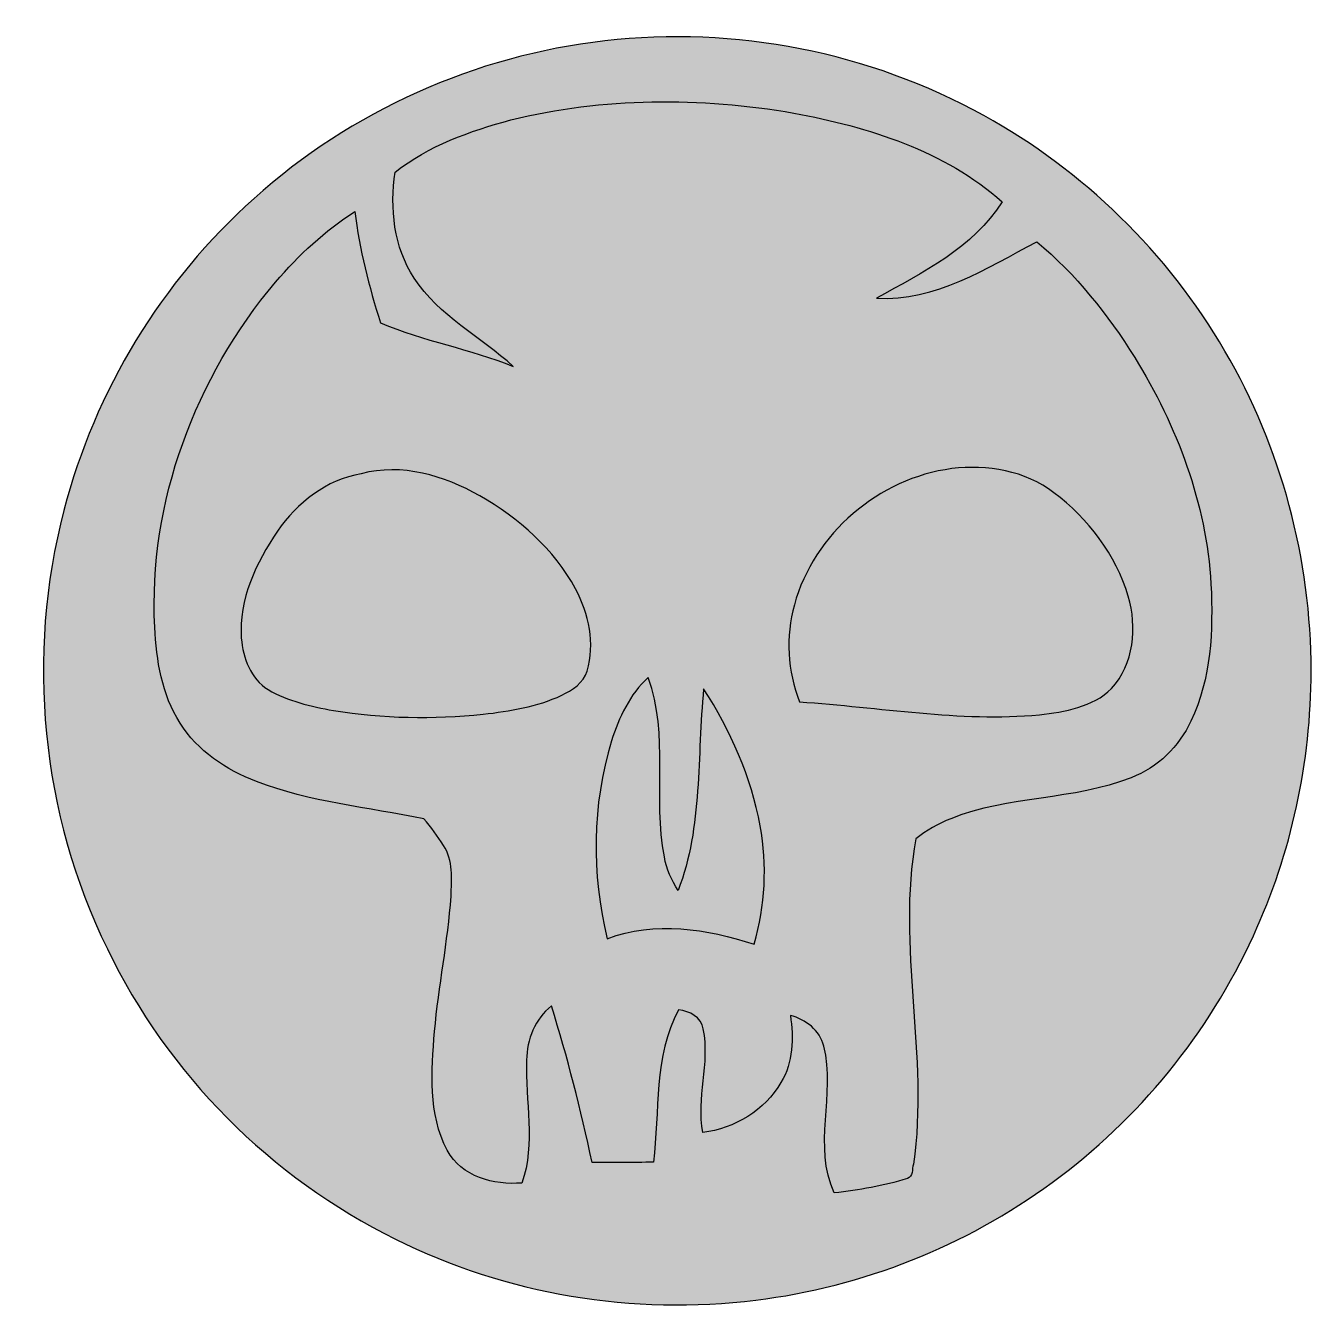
# Model space of a CAD drawing. Header units: centimetres. Extents: x 0.88 to 3.49, y -6.48 to -3.85.
import ezdxf

# ---------------------------------------------------------------- set-up
doc = ezdxf.new("R2010")
doc.units = ezdxf.units.CM
doc.header["$MEASUREMENT"] = 0
doc.layers.add('Layer 1', color=7, linetype='Continuous')

msp = doc.modelspace()

# ---------------------------------------------------------------- hatches: boundary and pattern name
at = {"layer": 'Layer 1', "true_color": 0x000000}
h = msp.add_hatch(color=18, dxfattribs=at)
edge = h.paths.add_edge_path()
edge.add_spline(control_points=[(2.05612, -3.88312), (2.32085, -3.85222), (2.59483, -3.90587), (2.828, -4.03523), (3.03108, -4.14659), (3.20245, -4.31448), (3.31907, -4.51452), (3.43398, -4.71115), (3.49496, -4.93862), (3.49473, -5.16637), (3.49459, -5.35159), (3.45465, -5.5369), (3.37707, -5.70523), (3.28632, -5.90401), (3.14362, -6.07886), (2.96706, -6.20764), (2.79088, -6.33729), (2.5809, -6.4205), (2.36382, -6.44709), (2.11399, -6.47792), (1.85489, -6.43591), (1.62958, -6.32285), (1.3756, -6.19822), (1.16541, -5.9867), (1.04263, -5.73183), (0.90765, -5.45754), (0.87645, -5.13444), (0.95418, -4.83897), (1.01708, -4.59535), (1.15362, -4.37122), (1.34152, -4.20394), (1.5386, -4.02612), (1.79228, -3.91239), (2.05612, -3.88312)], knot_values=[0, 0, 0, 0, 0.0909091, 0.0909091, 0.0909091, 0.1818182, 0.1818182, 0.1818182, 0.2727273, 0.2727273, 0.2727273, 0.3636364, 0.3636364, 0.3636364, 0.4545455, 0.4545455, 0.4545455, 0.5454545, 0.5454545, 0.5454545, 0.6363636, 0.6363636, 0.6363636, 0.7272727, 0.7272727, 0.7272727, 0.8181818, 0.8181818, 0.8181818, 0.9090909, 0.9090909, 0.9090909, 1, 1, 1, 1], degree=3, periodic=1)
h = msp.add_hatch(color=18, dxfattribs=at)
edge = h.paths.add_edge_path()
edge.add_spline(control_points=[(1.86437, -4.04405), (1.78131, -4.06664), (1.69686, -4.0962), (1.62891, -4.15022), (1.61788, -4.22342), (1.62572, -4.30322), (1.66781, -4.36612), (1.71812, -4.4431), (1.8028, -4.48555), (1.86955, -4.54594), (1.78131, -4.51037), (1.6867, -4.494), (1.59891, -4.4574), (1.57594, -4.38308), (1.55556, -4.30766), (1.54705, -4.23023), (1.48569, -4.26891), (1.43264, -4.31937), (1.38537, -4.37397), (1.22209, -4.56772), (1.12583, -4.82222), (1.13925, -5.07686), (1.14265, -5.14437), (1.15325, -5.2143), (1.19067, -5.27209), (1.22616, -5.329), (1.28469, -5.3673), (1.34618, -5.39108), (1.45554, -5.4334), (1.57342, -5.44369), (1.68737, -5.46725), (1.70241, -5.48377), (1.71464, -5.50281), (1.72745, -5.52111), (1.74768, -5.55156), (1.74375, -5.59001), (1.74286, -5.62469), (1.73634, -5.71708), (1.71738, -5.80799), (1.70908, -5.90024), (1.7027, -5.98077), (1.69567, -6.0682), (1.73508, -6.14199), (1.76383, -6.19652), (1.82985, -6.21341), (1.88712, -6.20875), (1.91557, -6.12776), (1.89349, -6.04182), (1.89675, -5.95854), (1.89675, -5.91638), (1.91409, -5.87467), (1.94713, -5.84785), (1.9801, -5.95262), (2.00692, -6.0593), (2.02996, -6.16674), (2.07153, -6.16666), (2.11317, -6.16696), (2.15481, -6.16644), (2.16822, -6.06286), (2.15481, -5.95098), (2.2063, -5.85608), (2.22867, -5.85897), (2.25224, -5.87045), (2.25653, -5.8949), (2.27106, -5.96484), (2.24223, -6.03575), (2.25557, -6.10606), (2.31995, -6.09731), (2.38211, -6.06101), (2.41479, -6.00381), (2.43976, -5.96306), (2.44102, -5.91342), (2.43391, -5.86748), (2.4651, -5.87586), (2.49436, -5.89734), (2.50207, -5.93024), (2.52718, -6.02819), (2.4791, -6.13429), (2.52333, -6.22897), (2.57357, -6.22282), (2.62395, -6.21497), (2.67233, -6.19963), (2.68455, -6.1963), (2.68115, -6.18), (2.6847, -6.17051), (2.71671, -5.95025), (2.64973, -5.72768), (2.68937, -5.5077), (2.71137, -5.49125), (2.73486, -5.47673), (2.76064, -5.4668), (2.87853, -5.41961), (3.01055, -5.43006), (3.1285, -5.3833), (3.18237, -5.36279), (3.22549, -5.31981), (3.24994, -5.26802), (3.29143, -5.18178), (3.29536, -5.08332), (3.29076, -4.98929), (3.28142, -4.82496), (3.22148, -4.66677), (3.13539, -4.52771), (3.08064, -4.44021), (3.0156, -4.35804), (2.93571, -4.2921), (2.83414, -4.34596), (2.7293, -4.41391), (2.60935, -4.4068), (2.70381, -4.35545), (2.80547, -4.30396), (2.86563, -4.21068), (2.7482, -4.10643), (2.5929, -4.05834), (2.44131, -4.0299), (2.25076, -3.99715), (2.05256, -3.997), (1.86437, -4.04405)], knot_values=[0, 0, 0, 0, 0.025641, 0.025641, 0.025641, 0.0512821, 0.0512821, 0.0512821, 0.0769231, 0.0769231, 0.0769231, 0.1025641, 0.1025641, 0.1025641, 0.1282051, 0.1282051, 0.1282051, 0.1538462, 0.1538462, 0.1538462, 0.1794872, 0.1794872, 0.1794872, 0.2051282, 0.2051282, 0.2051282, 0.2307692, 0.2307692, 0.2307692, 0.2564103, 0.2564103, 0.2564103, 0.2820513, 0.2820513, 0.2820513, 0.3076923, 0.3076923, 0.3076923, 0.3333333, 0.3333333, 0.3333333, 0.3589744, 0.3589744, 0.3589744, 0.3846154, 0.3846154, 0.3846154, 0.4102564, 0.4102564, 0.4102564, 0.4358974, 0.4358974, 0.4358974, 0.4615385, 0.4615385, 0.4615385, 0.4871795, 0.4871795, 0.4871795, 0.5128205, 0.5128205, 0.5128205, 0.5384615, 0.5384615, 0.5384615, 0.5641026, 0.5641026, 0.5641026, 0.5897436, 0.5897436, 0.5897436, 0.6153846, 0.6153846, 0.6153846, 0.6410256, 0.6410256, 0.6410256, 0.6666667, 0.6666667, 0.6666667, 0.6923077, 0.6923077, 0.6923077, 0.7179487, 0.7179487, 0.7179487, 0.7435897, 0.7435897, 0.7435897, 0.7692308, 0.7692308, 0.7692308, 0.7948718, 0.7948718, 0.7948718, 0.8205128, 0.8205128, 0.8205128, 0.8461538, 0.8461538, 0.8461538, 0.8717949, 0.8717949, 0.8717949, 0.8974359, 0.8974359, 0.8974359, 0.9230769, 0.9230769, 0.9230769, 0.9487179, 0.9487179, 0.9487179, 0.974359, 0.974359, 0.974359, 1, 1, 1, 1], degree=3, periodic=1)
h = msp.add_hatch(color=18, dxfattribs=at)
edge = h.paths.add_edge_path()
edge.add_spline(control_points=[(1.55964, -4.76443), (1.64254, -4.74235), (1.72871, -4.76821), (1.80117, -4.8094), (1.88075, -4.8546), (1.95269, -4.9178), (1.99655, -4.99907), (2.02352, -5.04952), (2.03678, -5.11028), (2.01981, -5.16615), (2.01285, -5.19067), (1.98951, -5.20505), (1.9681, -5.21563), (1.91786, -5.23898), (1.86245, -5.24764), (1.80792, -5.25423), (1.70664, -5.26454), (1.60372, -5.26306), (1.50318, -5.24646), (1.45739, -5.23809), (1.41064, -5.22794), (1.37027, -5.20386), (1.33403, -5.18267), (1.31936, -5.13903), (1.31544, -5.09946), (1.30996, -5.02041), (1.34559, -4.94521), (1.38931, -4.88157), (1.42909, -4.82326), (1.48896, -4.77665), (1.55964, -4.76443)], knot_values=[0, 0, 0, 0, 0.1, 0.1, 0.1, 0.2, 0.2, 0.2, 0.3, 0.3, 0.3, 0.4, 0.4, 0.4, 0.5, 0.5, 0.5, 0.6, 0.6, 0.6, 0.7, 0.7, 0.7, 0.8, 0.8, 0.8, 0.9, 0.9, 0.9, 1, 1, 1, 1], degree=3, periodic=1)
h = msp.add_hatch(color=18, dxfattribs=at)
edge = h.paths.add_edge_path()
edge.add_spline(control_points=[(2.44205, -5.03137), (2.48177, -4.8866), (2.61439, -4.77325), (2.76294, -4.75405), (2.83473, -4.74554), (2.91245, -4.75791), (2.97091, -4.80296), (3.04085, -4.85571), (3.09702, -4.92935), (3.12213, -5.01389), (3.14095, -5.07679), (3.13384, -5.15185), (3.08834, -5.20201), (3.0496, -5.23979), (2.99299, -5.24898), (2.94135, -5.25521), (2.7779, -5.27017), (2.61528, -5.23927), (2.45257, -5.22912), (2.42835, -5.16644), (2.42397, -5.0962), (2.44205, -5.03137)], knot_values=[0, 0, 0, 0, 0.1428571, 0.1428571, 0.1428571, 0.2857143, 0.2857143, 0.2857143, 0.4285714, 0.4285714, 0.4285714, 0.5714286, 0.5714286, 0.5714286, 0.7142857, 0.7142857, 0.7142857, 0.8571429, 0.8571429, 0.8571429, 1, 1, 1, 1], degree=3, periodic=1)
h = msp.add_hatch(color=18, dxfattribs=at)
edge = h.paths.add_edge_path()
edge.add_spline(control_points=[(2.06953, -5.30847), (2.08516, -5.26113), (2.10665, -5.21348), (2.14414, -5.17933), (2.18822, -5.2964), (2.15341, -5.42421), (2.17726, -5.54453), (2.18155, -5.5692), (2.19215, -5.59209), (2.20519, -5.61335), (2.25579, -5.48251), (2.2435, -5.33937), (2.25728, -5.2023), (2.3121, -5.28728), (2.35411, -5.38174), (2.37263, -5.48155), (2.38723, -5.56135), (2.38263, -5.64425), (2.35996, -5.7222), (2.2646, -5.69145), (2.15688, -5.67366), (2.06093, -5.71145), (2.02856, -5.57964), (2.02989, -5.43858), (2.06953, -5.30847)], knot_values=[0, 0, 0, 0, 0.125, 0.125, 0.125, 0.25, 0.25, 0.25, 0.375, 0.375, 0.375, 0.5, 0.5, 0.5, 0.625, 0.625, 0.625, 0.75, 0.75, 0.75, 0.875, 0.875, 0.875, 1, 1, 1, 1], degree=3, periodic=1)

# ---------------------------------------------------------------- linework, layer by layer
at = {"layer": 'Layer 1'}
for points, knots in [([(2.05612, -3.88312), (2.32085, -3.85222), (2.59483, -3.90587), (2.828, -4.03523), (3.03108, -4.14659), (3.20245, -4.31448), (3.31907, -4.51452), (3.43398, -4.71115), (3.49496, -4.93862), (3.49473, -5.16637), (3.49459, -5.35159), (3.45465, -5.5369), (3.37707, -5.70523), (3.28632, -5.90401), (3.14362, -6.07886), (2.96706, -6.20764), (2.79088, -6.33729), (2.5809, -6.4205), (2.36382, -6.44709), (2.11399, -6.47792), (1.85489, -6.43591), (1.62958, -6.32285), (1.3756, -6.19822), (1.16541, -5.9867), (1.04263, -5.73183), (0.90765, -5.45754), (0.87645, -5.13444), (0.95418, -4.83897), (1.01708, -4.59535), (1.15362, -4.37122), (1.34152, -4.20394), (1.5386, -4.02612), (1.79228, -3.91239), (2.05612, -3.88312)], [0, 0, 0, 0, 0.0909091, 0.0909091, 0.0909091, 0.1818182, 0.1818182, 0.1818182, 0.2727273, 0.2727273, 0.2727273, 0.3636364, 0.3636364, 0.3636364, 0.4545455, 0.4545455, 0.4545455, 0.5454545, 0.5454545, 0.5454545, 0.6363636, 0.6363636, 0.6363636, 0.7272727, 0.7272727, 0.7272727, 0.8181818, 0.8181818, 0.8181818, 0.9090909, 0.9090909, 0.9090909, 1, 1, 1, 1]), ([(1.86437, -4.04405), (1.78131, -4.06664), (1.69686, -4.0962), (1.62891, -4.15022), (1.61788, -4.22342), (1.62572, -4.30322), (1.66781, -4.36612), (1.71812, -4.4431), (1.8028, -4.48555), (1.86955, -4.54594), (1.78131, -4.51037), (1.6867, -4.494), (1.59891, -4.4574), (1.57594, -4.38308), (1.55556, -4.30766), (1.54705, -4.23023), (1.48569, -4.26891), (1.43264, -4.31937), (1.38537, -4.37397), (1.22209, -4.56772), (1.12583, -4.82222), (1.13925, -5.07686), (1.14265, -5.14437), (1.15325, -5.2143), (1.19067, -5.27209), (1.22616, -5.329), (1.28469, -5.3673), (1.34618, -5.39108), (1.45554, -5.4334), (1.57342, -5.44369), (1.68737, -5.46725), (1.70241, -5.48377), (1.71464, -5.50281), (1.72745, -5.52111), (1.74768, -5.55156), (1.74375, -5.59001), (1.74286, -5.62469), (1.73634, -5.71708), (1.71738, -5.80799), (1.70908, -5.90024), (1.7027, -5.98077), (1.69567, -6.0682), (1.73508, -6.14199), (1.76383, -6.19652), (1.82985, -6.21341), (1.88712, -6.20875), (1.91557, -6.12776), (1.89349, -6.04182), (1.89675, -5.95854), (1.89675, -5.91638), (1.91409, -5.87467), (1.94713, -5.84785), (1.9801, -5.95262), (2.00692, -6.0593), (2.02996, -6.16674), (2.07153, -6.16666), (2.11317, -6.16696), (2.15481, -6.16644), (2.16822, -6.06286), (2.15481, -5.95098), (2.2063, -5.85608), (2.22867, -5.85897), (2.25224, -5.87045), (2.25653, -5.8949), (2.27106, -5.96484), (2.24223, -6.03575), (2.25557, -6.10606), (2.31995, -6.09731), (2.38211, -6.06101), (2.41479, -6.00381), (2.43976, -5.96306), (2.44102, -5.91342), (2.43391, -5.86748), (2.4651, -5.87586), (2.49436, -5.89734), (2.50207, -5.93024), (2.52718, -6.02819), (2.4791, -6.13429), (2.52333, -6.22897), (2.57357, -6.22282), (2.62395, -6.21497), (2.67233, -6.19963), (2.68455, -6.1963), (2.68115, -6.18), (2.6847, -6.17051), (2.71671, -5.95025), (2.64973, -5.72768), (2.68937, -5.5077), (2.71137, -5.49125), (2.73486, -5.47673), (2.76064, -5.4668), (2.87853, -5.41961), (3.01055, -5.43006), (3.1285, -5.3833), (3.18237, -5.36279), (3.22549, -5.31981), (3.24994, -5.26802), (3.29143, -5.18178), (3.29536, -5.08332), (3.29076, -4.98929), (3.28142, -4.82496), (3.22148, -4.66677), (3.13539, -4.52771), (3.08064, -4.44021), (3.0156, -4.35804), (2.93571, -4.2921), (2.83414, -4.34596), (2.7293, -4.41391), (2.60935, -4.4068), (2.70381, -4.35545), (2.80547, -4.30396), (2.86563, -4.21068), (2.7482, -4.10643), (2.5929, -4.05834), (2.44131, -4.0299), (2.25076, -3.99715), (2.05256, -3.997), (1.86437, -4.04405)], [0, 0, 0, 0, 0.025641, 0.025641, 0.025641, 0.0512821, 0.0512821, 0.0512821, 0.0769231, 0.0769231, 0.0769231, 0.1025641, 0.1025641, 0.1025641, 0.1282051, 0.1282051, 0.1282051, 0.1538462, 0.1538462, 0.1538462, 0.1794872, 0.1794872, 0.1794872, 0.2051282, 0.2051282, 0.2051282, 0.2307692, 0.2307692, 0.2307692, 0.2564103, 0.2564103, 0.2564103, 0.2820513, 0.2820513, 0.2820513, 0.3076923, 0.3076923, 0.3076923, 0.3333333, 0.3333333, 0.3333333, 0.3589744, 0.3589744, 0.3589744, 0.3846154, 0.3846154, 0.3846154, 0.4102564, 0.4102564, 0.4102564, 0.4358974, 0.4358974, 0.4358974, 0.4615385, 0.4615385, 0.4615385, 0.4871795, 0.4871795, 0.4871795, 0.5128205, 0.5128205, 0.5128205, 0.5384615, 0.5384615, 0.5384615, 0.5641026, 0.5641026, 0.5641026, 0.5897436, 0.5897436, 0.5897436, 0.6153846, 0.6153846, 0.6153846, 0.6410256, 0.6410256, 0.6410256, 0.6666667, 0.6666667, 0.6666667, 0.6923077, 0.6923077, 0.6923077, 0.7179487, 0.7179487, 0.7179487, 0.7435897, 0.7435897, 0.7435897, 0.7692308, 0.7692308, 0.7692308, 0.7948718, 0.7948718, 0.7948718, 0.8205128, 0.8205128, 0.8205128, 0.8461538, 0.8461538, 0.8461538, 0.8717949, 0.8717949, 0.8717949, 0.8974359, 0.8974359, 0.8974359, 0.9230769, 0.9230769, 0.9230769, 0.9487179, 0.9487179, 0.9487179, 0.974359, 0.974359, 0.974359, 1, 1, 1, 1]), ([(1.55964, -4.76443), (1.64254, -4.74235), (1.72871, -4.76821), (1.80117, -4.8094), (1.88075, -4.8546), (1.95269, -4.9178), (1.99655, -4.99907), (2.02352, -5.04952), (2.03678, -5.11028), (2.01981, -5.16615), (2.01285, -5.19067), (1.98951, -5.20505), (1.9681, -5.21563), (1.91786, -5.23898), (1.86245, -5.24764), (1.80792, -5.25423), (1.70664, -5.26454), (1.60372, -5.26306), (1.50318, -5.24646), (1.45739, -5.23809), (1.41064, -5.22794), (1.37027, -5.20386), (1.33403, -5.18267), (1.31936, -5.13903), (1.31544, -5.09946), (1.30996, -5.02041), (1.34559, -4.94521), (1.38931, -4.88157), (1.42909, -4.82326), (1.48896, -4.77665), (1.55964, -4.76443)], [0, 0, 0, 0, 0.1, 0.1, 0.1, 0.2, 0.2, 0.2, 0.3, 0.3, 0.3, 0.4, 0.4, 0.4, 0.5, 0.5, 0.5, 0.6, 0.6, 0.6, 0.7, 0.7, 0.7, 0.8, 0.8, 0.8, 0.9, 0.9, 0.9, 1, 1, 1, 1]), ([(2.44205, -5.03137), (2.48177, -4.8866), (2.61439, -4.77325), (2.76294, -4.75405), (2.83473, -4.74554), (2.91245, -4.75791), (2.97091, -4.80296), (3.04085, -4.85571), (3.09702, -4.92935), (3.12213, -5.01389), (3.14095, -5.07679), (3.13384, -5.15185), (3.08834, -5.20201), (3.0496, -5.23979), (2.99299, -5.24898), (2.94135, -5.25521), (2.7779, -5.27017), (2.61528, -5.23927), (2.45257, -5.22912), (2.42835, -5.16644), (2.42397, -5.0962), (2.44205, -5.03137)], [0, 0, 0, 0, 0.1428571, 0.1428571, 0.1428571, 0.2857143, 0.2857143, 0.2857143, 0.4285714, 0.4285714, 0.4285714, 0.5714286, 0.5714286, 0.5714286, 0.7142857, 0.7142857, 0.7142857, 0.8571429, 0.8571429, 0.8571429, 1, 1, 1, 1]), ([(2.06953, -5.30847), (2.08516, -5.26113), (2.10665, -5.21348), (2.14414, -5.17933), (2.18822, -5.2964), (2.15341, -5.42421), (2.17726, -5.54453), (2.18155, -5.5692), (2.19215, -5.59209), (2.20519, -5.61335), (2.25579, -5.48251), (2.2435, -5.33937), (2.25728, -5.2023), (2.3121, -5.28728), (2.35411, -5.38174), (2.37263, -5.48155), (2.38723, -5.56135), (2.38263, -5.64425), (2.35996, -5.7222), (2.2646, -5.69145), (2.15688, -5.67366), (2.06093, -5.71145), (2.02856, -5.57964), (2.02989, -5.43858), (2.06953, -5.30847)], [0, 0, 0, 0, 0.125, 0.125, 0.125, 0.25, 0.25, 0.25, 0.375, 0.375, 0.375, 0.5, 0.5, 0.5, 0.625, 0.625, 0.625, 0.75, 0.75, 0.75, 0.875, 0.875, 0.875, 1, 1, 1, 1])]:
    msp.add_open_spline(points, degree=3, knots=knots, dxfattribs=at)

doc.saveas('drawing.dxf')
